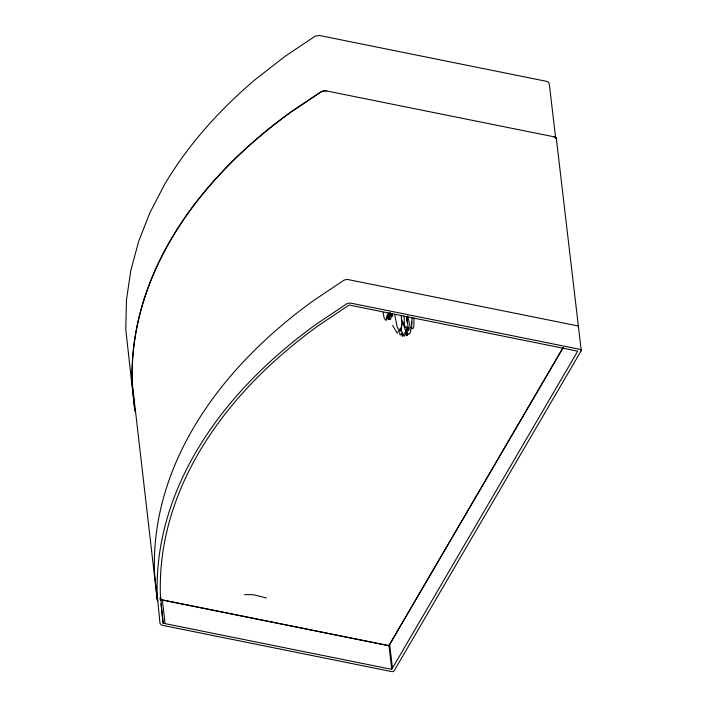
<?xml version="1.0" encoding="UTF-8"?>
<svg xmlns="http://www.w3.org/2000/svg" width="707" height="707" viewBox="0 0 707 707"><rect width="100%" height="100%" fill="white"/><g stroke="black" fill="none" stroke-linecap="round" stroke-linejoin="round"><path stroke-width="1.06" d="M388.93 313.404L389.212 315.914L389.884 316.038L392.155 313.961L391.828 316.842L392.509 314.005M411.571 327.933L411.58 329.073L412.04 317.24M411.58 324.248L411.615 321.65M405.518 330.293L406.631 335.198L405.12 332.414L404.731 335.834L404.148 336.196L401.443 330.964L401.691 324.38L403.6 323.647M407.285 316.913L407.117 322.312M402.186 333.351L402.089 336.346L403.034 334.34M392.111 313.369L390.503 319.458L388.337 319.175L387.312 316.338L387.383 314.023L388.868 314.394L389.097 313.599M407.532 328.172L407.179 330.222L406.375 329.877M406.817 326.289L406.437 328.198L407.365 333.845L406.905 334.243L401.417 319.069M390.043 315.41C387.993 326.546 387.056 310.055 386.42 319.997L385.845 320.359L384.281 318.291L383.044 312.644M563.143 347.437L388.877 645.632L160.295 599.509L160.109 597.707M161.523 609.293L163.158 623.238L391.749 669.352L388.974 645.756L563.108 347.791M391.749 669.352L577.707 351.158L349.117 305.035L318.389 325.627A533.599 351.476 -6.7 0 0 160.436 595.895L163.158 623.238M401.541 327.421C399.95 329.435 399.269 332.281 399.976 334.782L400.657 334.906L402.619 332.838M406.127 332.555L405.102 332.838M408.434 328.207L409.707 328.021L410.882 330.796L409.786 333.536L408.513 334.42C407.55 330.682 405.827 337.778 407.161 333.218L406.985 332.352M325.123 90.761L320.739 91.954L291.028 111.856A536.754 353.553 -6.7 0 0 132.147 383.724L134.772 410.157L135.444 411.536M400.533 329.807L399.119 329.877L397.219 333.191L392.641 325.512M244.516 594.658L253.504 594.711L266.406 597.981M325.052 90.637L555.11 137.025A1.891 1.246 -6.7 0 1 556.153 138.59M326.554 90.876L324.124 90.655L321.968 91.344L291.231 111.936A536.754 353.553 -6.7 0 0 132.342 383.804L157.246 599.907L157.908 600.994M388.974 645.756L160.392 599.642L160.25 598.263L162.327 600.031L165.102 623.627M405.774 332.82L406.569 335.189L407.435 335.604L406.923 332.272M135.47 411.987L135.072 411.156M389.027 312.715L390.618 315.048L390.37 312.812M387.268 315.755L388.638 318.565L389.097 318.177L388.426 314.712M406.49 317.567L408.876 330.726L406.923 327.712C403.158 328.216 404.687 318.901 404.042 316.215M402.99 322.445L403.441 324.239M406.339 329.356L406.746 331.309M394.639 314.562L397.219 326.846L398.006 328.72L400.816 329.807L401.77 323.877L401.258 315.251M407.727 315.976L410.246 327.306L412.985 328.658L413.869 326.219L413.984 318.132M556.285 138.095L581.234 350.451M555.702 138.501L549.33 84.23L548.756 82.622L547.209 81.473L319.228 35.447L315.11 36.207L285.107 56.313L255.112 79.626C219.877 109.558 188.513 144.272 164.793 184.085L149.911 212.692L138.643 241.414L130.733 270.861L126.473 299.98L125.766 329.462L134.772 410.157M392.456 668.15L389.681 644.554A1.891 1.246 -6.7 0 1 387.224 645.411M160.896 603.928L161.267 607.154M157.246 599.907L154.515 572.564A536.754 353.553 -6.7 0 1 313.404 300.687L344.141 280.096L347.225 279.398L577.283 325.786A1.891 1.246 -6.7 0 1 578.326 327.341M402.539 322.153L402.645 324.266M553.74 136.707A3.155 2.077 -6.7 0 1 555.163 137.379M555.455 137.715A3.155 2.077 -6.7 0 1 555.64 138.095M581.092 350.937L394.197 670.749A1.891 1.246 -6.7 0 1 391.74 671.606L161.709 625.174L160.012 623.503L157.29 596.16A536.754 353.553 -6.7 0 1 316.179 324.283L346.916 303.692L350 302.985L580.049 349.373A1.891 1.246 -6.7 0 1 581.092 350.937"/></g></svg>
